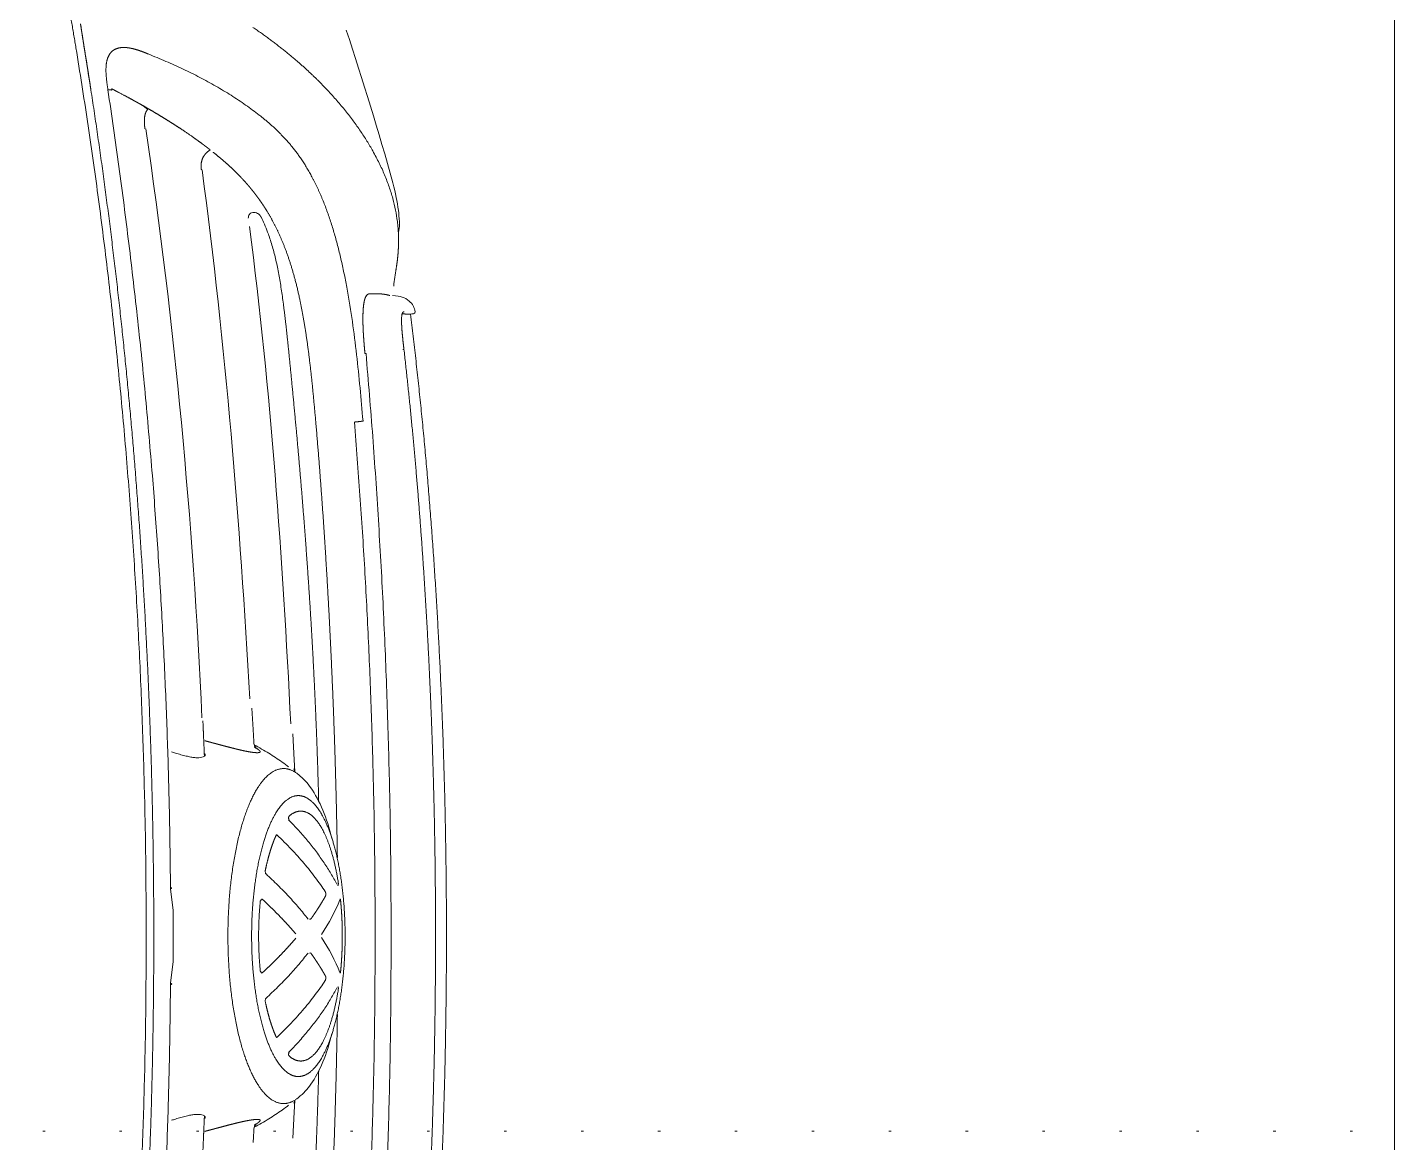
# Model space of a CAD drawing. Extents: x -2012 to 34975, y -1043 to 8321.
# Drawn here: x 31176.5 to 31233.8, y 1979 to 2025.8 of the extents above; entities that cross this region are included whole.
import ezdxf
from ezdxf.xclip import XClip

# ---------------------------------------------------------------- set-up
doc = ezdxf.new("R2010")
doc.units = 0
doc.header["$LTSCALE"] = 25
doc.header["$XCLIPFRAME"] = 0
doc.header["$PDMODE"] = 1
doc.linetypes.add('DOT2', pattern=[0.125, 0, -0.125])
doc.layers.get('0').update_dxf_attribs({"color": 9, "lineweight": 9})
for name, color, linetype, lineweight in [('04', 9, 'Continuous', 9), ('06D', 9, 'Continuous', 9), ('20', 9, 'DOT2', 9)]:
    doc.layers.add(name, color=color, linetype=linetype, lineweight=lineweight)

# ---------------------------------------------------------------- blocks, each defined once
blk = doc.blocks.new('p-araba-polo')
at = {"extrusion": (0, 0, -1)}
for p, q in [((0.02002, 0.30334), (0.02013, 0.30423)), ((0.01422, 0.26091), (0.01391, 0.26097)), ((0.01508, 0.26079), (0.01402, 0.26094)), ((0.01503, 0.26079), (0.01425, 0.2609)), ((0.01831, 0.26121), (0.0184, 0.2612)), ((0.08109, 0.08663), (0.08157, 0.09555)), ((0.06387, 0.07388), (0.06438, 0.08476)), ((0.0636, 0.06899), (0.06387, 0.07386)), ((0.06854, 0.07272), (0.06886, 0.07295)), ((0.1157, 0.01978), (0.11462, 0.01066))]:
    blk.add_line(p, q, dxfattribs=at)
for p, q in [((0.1157, -0.01977), (0.11462, -0.01066)), ((0.0636, -0.06898), (0.06387, -0.07386)), ((0.06387, -0.07388), (0.06438, -0.08475)), ((0.06854, -0.07272), (0.06886, -0.07295))]:
    blk.add_line(p, q)
at = {"flags": 128}
for points in [[(0.08077, 0.08163), (0.08096, 0.08412), (0.08109, 0.08662)], [(0.08077, -0.08162), (0.08096, -0.08412), (0.08109, -0.08662)]]:
    blk.add_lwpolyline(points, dxfattribs=at)
for points, degree in [([(0.15535, 0.37241), (0.15704, 0.38263), (0.15881, 0.39284), (0.16068, 0.40305), (0.1627, 0.41322), (0.16484, 0.42301)], 5), ([(0.02249, 0.31586), (0.02842, 0.33739), (0.03495, 0.35874), (0.04204, 0.37991)], 3), ([(0.08112, 0.38106), (0.0747, 0.37663), (0.0688, 0.37222), (0.06336, 0.36777), (0.0585, 0.36337), (0.05406, 0.35898)], 5), ([(0.15345, 0.38254), (0.1532, 0.3809), (0.15294, 0.37926), (0.15268, 0.37761), (0.15242, 0.37597), (0.15216, 0.37433), (0.1519, 0.37269), (0.15164, 0.37105)], 7), ([(0.12509, 0.36991), (0.12699, 0.37068), (0.12886, 0.37141), (0.13079, 0.37205), (0.13273, 0.37248), (0.13455, 0.37259)], 5), ([(0.12509, 0.36991), (0.12699, 0.37068), (0.12886, 0.37141), (0.13079, 0.37205), (0.13273, 0.37248), (0.13455, 0.37259)], 5), ([(0.13455, 0.37259), (0.13593, 0.37267), (0.1373, 0.3726), (0.13863, 0.37224), (0.13979, 0.37162), (0.14067, 0.37077), (0.14142, 0.36949)], 6), ([(0.13455, 0.37259), (0.1362, 0.37268), (0.13785, 0.37256), (0.13942, 0.37192), (0.14052, 0.37102), (0.14142, 0.36949)], 5), ([(0.14142, 0.36949), (0.14236, 0.36786), (0.14295, 0.36574), (0.14311, 0.36258), (0.1425, 0.35872), (0.14194, 0.35489)], 5), ([(0.15164, 0.37105), (0.15127, 0.36873), (0.15089, 0.36642), (0.15052, 0.3641), (0.15016, 0.36179), (0.14979, 0.35947), (0.14943, 0.35716), (0.14908, 0.35484)], 7), ([(0.14908, 0.35484), (0.14993, 0.36024), (0.15078, 0.36565), (0.15164, 0.37105)], 3), ([(0.12271, 0), (0.12272, 0.07123), (0.12528, 0.14246), (0.13042, 0.21356), (0.13824, 0.28443), (0.14908, 0.35484)], 5), ([(0.13716, 0.35363), (0.13426, 0.35211), (0.13245, 0.35111), (0.13109, 0.35037), (0.12966, 0.34957), (0.12827, 0.34879)], 5), ([(0.14038, 0.3553), (0.13997, 0.3551), (0.13957, 0.35489), (0.13917, 0.35468), (0.13877, 0.35447), (0.13836, 0.35426), (0.13796, 0.35405), (0.13756, 0.35384), (0.13716, 0.35363)], 8), ([(0.14194, 0.35489), (0.14125, 0.3549), (0.14057, 0.3549), (0.14019, 0.35486), (0.14018, 0.35479), (0.14048, 0.35469)], 5), ([(0.14048, 0.35469), (0.14018, 0.35479), (0.14019, 0.35486), (0.14057, 0.3549), (0.14125, 0.3549), (0.14194, 0.35489)], 5), ([(0.05219, 0.30944), (0.05555, 0.31751), (0.05934, 0.32455), (0.06353, 0.33051), (0.06814, 0.3356), (0.07316, 0.34011), (0.0785, 0.34426)], 6), ([(0.12827, 0.34879), (0.12613, 0.34758), (0.124, 0.34635), (0.12189, 0.34511), (0.1198, 0.34386), (0.11774, 0.34259), (0.1157, 0.34131), (0.11369, 0.34002), (0.1117, 0.33871)], 8), ([(0.12827, 0.34879), (0.1276, 0.34841), (0.12695, 0.34801), (0.12634, 0.34757), (0.12576, 0.34712), (0.12523, 0.34664)], 5), ([(0.1264, 0.3385), (0.12657, 0.33961), (0.12677, 0.34097), (0.12681, 0.3427), (0.12661, 0.3444), (0.12622, 0.34557), (0.12572, 0.3461), (0.12523, 0.34664)], 7), ([(0.1264, 0.33849), (0.12663, 0.34005), (0.12694, 0.34212), (0.12662, 0.34516), (0.12592, 0.34588), (0.12523, 0.34664)], 5), ([(0.1117, 0.33871), (0.10844, 0.33656), (0.10593, 0.3348), (0.10351, 0.33304), (0.10251, 0.3323), (0.1016, 0.33162)], 5), ([(0.1025, 0.09158), (0.10631, 0.1742), (0.11391, 0.25667), (0.12608, 0.33849)], 3), ([(0.09785, 0.32872), (0.09617, 0.32738), (0.09449, 0.326), (0.09283, 0.32458), (0.09118, 0.32311), (0.08957, 0.32159), (0.08798, 0.32001)], 6), ([(0.1016, 0.33162), (0.1011, 0.33124), (0.10061, 0.33087), (0.10009, 0.33047), (0.09957, 0.33007), (0.09905, 0.32966)], 5), ([(0.09905, 0.32966), (0.10052, 0.32869), (0.10212, 0.32774), (0.10319, 0.32465), (0.10299, 0.3231), (0.10275, 0.32128)], 5), ([(0.10275, 0.32128), (0.10299, 0.3231), (0.10319, 0.32465), (0.10212, 0.32774), (0.10052, 0.32869), (0.09905, 0.32966)], 5), ([(0.08248, 0.09953), (0.08654, 0.17365), (0.09271, 0.24768), (0.10242, 0.32128)], 3), ([(0.02013, 0.30425), (0.02063, 0.30803), (0.02126, 0.31132), (0.0225, 0.31587)], 3), ([(0.08798, 0.32001), (0.08689, 0.31892), (0.0858, 0.31779), (0.08473, 0.31664), (0.08368, 0.31545), (0.08264, 0.31421)], 5), ([(0.08003, 0.31096), (0.07916, 0.30981), (0.0783, 0.30864), (0.07746, 0.30744), (0.07664, 0.30621), (0.07584, 0.30495), (0.07506, 0.30366)], 6), ([(0.08264, 0.31421), (0.08211, 0.31358), (0.08159, 0.31295), (0.08106, 0.31229), (0.08055, 0.31164), (0.08003, 0.31096)], 5), ([(0.02017, 0.29502), (0.01987, 0.29615), (0.01958, 0.29729), (0.01968, 0.29839)], 3), ([(0.01968, 0.29844), (0.01977, 0.29994), (0.01982, 0.30154), (0.02003, 0.30335)], 3), ([(0.02048, 0.29888), (0.0205, 0.29903), (0.02051, 0.29919), (0.02053, 0.29934), (0.02055, 0.29949), (0.02057, 0.29965)], 5), ([(0.02057, 0.29965), (0.02054, 0.29939), (0.02051, 0.29914), (0.02048, 0.29888)], 3), ([(0.02059, 0.29958), (0.02059, 0.29958), (0.02059, 0.29958), (0.02059, 0.29958), (0.02059, 0.29958), (0.02059, 0.29958), (0.02059, 0.29958), (0.02059, 0.29958)], 7), ([(0.02061, 0.29948), (0.02061, 0.29948), (0.02061, 0.29948), (0.02061, 0.29948)], 3), ([(0.06152, 0.26706), (0.06286, 0.27335), (0.06438, 0.27928), (0.06609, 0.28483), (0.06802, 0.29006), (0.07015, 0.2949), (0.07251, 0.29945), (0.07506, 0.30366)], 7), ([(0.07917, 0.30303), (0.07867, 0.30274), (0.07824, 0.30237), (0.07792, 0.30191), (0.07766, 0.3014), (0.07741, 0.30088)], 5), ([(0.02127, 0.27882), (0.02085, 0.28113), (0.02051, 0.28344), (0.02026, 0.28575), (0.0201, 0.28807), (0.02003, 0.29039), (0.02005, 0.2927), (0.02017, 0.29502)], 7), ([(0.06529, 0.08893), (0.0687, 0.15862), (0.07363, 0.22829), (0.08254, 0.2975)], 3), ([(0.02211, 0.27255), (0.02183, 0.27507), (0.02149, 0.27746), (0.02109, 0.27983)], 3), ([(0.0257, 0.26906), (0.02524, 0.26899), (0.02481, 0.2689), (0.02441, 0.2688), (0.02404, 0.2687), (0.02371, 0.26858)], 5), ([(0.0257, 0.26906), (0.02667, 0.26922), (0.02778, 0.26932), (0.02902, 0.26938), (0.03041, 0.26936), (0.03194, 0.26932)], 5), ([(0.03376, 0.26826), (0.03342, 0.26886), (0.03305, 0.26918), (0.03268, 0.2693), (0.0323, 0.26931), (0.03194, 0.26932)], 5), ([(0.03497, 0.26164), (0.03489, 0.26351), (0.03473, 0.2652), (0.03447, 0.26662), (0.03413, 0.2676), (0.03376, 0.26826)], 5), ([(0.05472, 0.21463), (0.05545, 0.223), (0.05619, 0.23116), (0.057, 0.23901), (0.05791, 0.2466), (0.05894, 0.25376), (0.06014, 0.26062), (0.06152, 0.26706)], 7), ([(0.06311, 0.21382), (0.06401, 0.22347), (0.06489, 0.23274), (0.06574, 0.24156), (0.06657, 0.24988), (0.06741, 0.2577), (0.06837, 0.265)], 6), ([(0.01508, 0.26079), (0.0105, 0.2237), (0.00687, 0.18651), (0.00409, 0.14926), (0.00205, 0.11197), (0.00069, 0.07466), (0, 0.03733), (0, 0)], 7), ([(0.01353, 0.26112), (0.01334, 0.26118), (0.01317, 0.26128), (0.01309, 0.26179)], 3), ([(0.01382, 0.261), (0.01385, 0.26099), (0.01388, 0.26098), (0.01391, 0.26097), (0.01394, 0.26096), (0.01398, 0.26096)], 5), ([(0.01398, 0.26096), (0.01398, 0.26095), (0.01399, 0.26095), (0.01399, 0.26095), (0.014, 0.26095), (0.014, 0.26095), (0.01401, 0.26095), (0.01402, 0.26094)], 7), ([(0.01402, 0.26094), (0.01409, 0.26092), (0.01415, 0.2609), (0.01452, 0.26087)], 3), ([(0.01402, 0.26094), (0.01404, 0.26094), (0.01407, 0.26093), (0.01411, 0.26092), (0.01416, 0.26091), (0.01423, 0.2609), (0.01431, 0.26089), (0.01442, 0.26088)], 7), ([(0.01508, 0.26079), (0.01503, 0.26079), (0.01502, 0.26079), (0.01503, 0.26079), (0.01505, 0.26079), (0.01508, 0.26079)], 5), ([(0.01508, 0.26079), (0.01503, 0.26079), (0.01502, 0.26079), (0.01503, 0.26079), (0.01505, 0.26079), (0.01508, 0.26079)], 5), ([(0.01508, 0.26079), (0.01681, 0.26084), (0.01855, 0.26088)], 2), ([(0.01883, 0.25795), (0.01884, 0.2596), (0.01875, 0.26091), (0.01853, 0.2615), (0.01828, 0.26174), (0.01803, 0.26176), (0.01777, 0.26178)], 6), ([(0.01819, 0.26122), (0.01824, 0.26122), (0.0183, 0.26121), (0.01836, 0.2612), (0.01842, 0.26119)], 4), ([(0.01844, 0.26119), (0.0184, 0.2612), (0.01836, 0.26121), (0.01831, 0.26121), (0.01827, 0.26122), (0.01823, 0.26122), (0.01819, 0.26122)], 6), ([(0.03483, 0.25265), (0.03494, 0.25452), (0.03502, 0.25639), (0.03506, 0.25822), (0.03505, 0.26), (0.03497, 0.26164)], 5), ([(0.01783, 0.24604), (0.01805, 0.24795), (0.01827, 0.24986), (0.01847, 0.25175), (0.01864, 0.25356), (0.01876, 0.25522), (0.01882, 0.2567), (0.01883, 0.25795)], 7), ([(0.03417, 0.24422), (0.03432, 0.24589), (0.03447, 0.24758), (0.03461, 0.24927), (0.03473, 0.25096), (0.03483, 0.25265)], 5), ([(0.00457, 0), (0.00457, 0.04924), (0.00586, 0.09856), (0.00836, 0.14784), (0.01224, 0.19704), (0.01783, 0.24604)], 5), ([(0.01783, 0.24604), (0.01779, 0.24605), (0.01798, 0.24602), (0.01826, 0.24599)], 3), ([(0.03372, 0.24425), (0.03385, 0.24424), (0.03396, 0.24423), (0.03408, 0.24422), (0.03414, 0.24422), (0.03417, 0.24422)], 5), ([(0.03417, 0.24422), (0.03414, 0.24422), (0.03408, 0.24422), (0.03396, 0.24423), (0.03385, 0.24424), (0.03372, 0.24425)], 5), ([(0.03859, 0.21554), (0.03749, 0.21565), (0.03639, 0.21576), (0.03565, 0.21585), (0.03532, 0.2159), (0.03499, 0.21596)], 5), ([(0.03859, 0.21554), (0.03749, 0.21565), (0.03639, 0.21576), (0.03565, 0.21585), (0.03532, 0.2159), (0.03499, 0.21596)], 5), ([(0.05472, 0.21463), (0.05276, 0.19201), (0.05109, 0.16934), (0.04966, 0.14664), (0.04846, 0.12392), (0.04745, 0.10118), (0.04665, 0.07843), (0.04607, 0.05568), (0.04574, 0.03293)], 8), ([(0.04574, 0.03293), (0.04607, 0.05568), (0.04665, 0.07843), (0.04745, 0.10118), (0.04846, 0.12392), (0.04966, 0.14664), (0.05109, 0.16934), (0.05276, 0.19201), (0.05472, 0.21463)], 8), ([(0.06311, 0.21382), (0.0613, 0.19427), (0.05965, 0.17468), (0.05811, 0.15505), (0.05683, 0.13538), (0.0557, 0.11569), (0.05477, 0.09598), (0.05407, 0.07626), (0.05357, 0.05655)], 8), ([(0.05357, 0.05655), (0.05407, 0.07626), (0.05477, 0.09598), (0.0557, 0.11569), (0.05683, 0.13538), (0.05811, 0.15505), (0.05965, 0.17468), (0.0613, 0.19427), (0.06311, 0.21382)], 8), ([(0.10149, 0.07539), (0.10164, 0.07912), (0.1018, 0.08285), (0.10196, 0.08657), (0.10213, 0.0903)], 4), ([(0.10138, 0.08192), (0.1004, 0.08166), (0.09943, 0.0814), (0.09846, 0.08114), (0.0975, 0.08088), (0.09655, 0.08063), (0.09559, 0.08037), (0.09465, 0.08012)], 7), ([(0.07865, 0.07694), (0.07826, 0.07699), (0.07796, 0.07707), (0.07788, 0.07726), (0.07808, 0.07756), (0.07853, 0.07796), (0.07918, 0.07844), (0.07998, 0.07897)], 7), ([(0.07865, 0.07694), (0.07826, 0.07699), (0.07796, 0.07707), (0.07788, 0.07726), (0.07808, 0.07756), (0.07853, 0.07796), (0.07918, 0.07844), (0.07998, 0.07897)], 7), ([(0.08519, 0.07775), (0.08397, 0.07749), (0.08282, 0.07726), (0.08176, 0.07708), (0.08079, 0.07694), (0.07993, 0.07687), (0.07921, 0.07686), (0.07865, 0.07694)], 7), ([(0.08519, 0.07775), (0.0864, 0.07802), (0.08768, 0.07832), (0.089, 0.07864), (0.09037, 0.07899), (0.09178, 0.07936), (0.0932, 0.07973), (0.09465, 0.08012)], 7), ([(0.10149, 0.07539), (0.10134, 0.07549), (0.10119, 0.07559), (0.10109, 0.07573), (0.10106, 0.0759), (0.1011, 0.0761), (0.10121, 0.07633), (0.10138, 0.07656)], 7), ([(0.06162, 0.06735), (0.06757, 0.07265), (0.07406, 0.07241), (0.08041, 0.06604), (0.08585, 0.05387), (0.08973, 0.03731), (0.09163, 0.01856), (0.09163, 0)], 7), ([(0.0636, 0.06896), (0.06362, 0.0691), (0.06365, 0.06925), (0.0637, 0.06941), (0.06376, 0.06958), (0.06384, 0.06976), (0.06393, 0.06994), (0.06402, 0.07013)], 7), ([(0.06887, 0.07296), (0.06796, 0.07229), (0.06705, 0.07162), (0.06618, 0.07095)], 3), ([(0.06885, 0.07294), (0.06885, 0.07295), (0.06886, 0.07295), (0.06887, 0.07296)], 3), ([(0.06885, 0.07294), (0.06885, 0.07295), (0.06886, 0.07295), (0.06887, 0.07296)], 3), ([(0.04249, 0), (0.04249, 0.01509), (0.04403, 0.03018), (0.04712, 0.04349), (0.05145, 0.05322), (0.05641, 0.05836), (0.06143, 0.05887)], 6), ([(0.06143, 0.05887), (0.06667, 0.05941), (0.07196, 0.05488), (0.07664, 0.04523), (0.08001, 0.03151), (0.08169, 0.01575), (0.08169, 0)], 6), ([(0.06601, 0.05027), (0.06264, 0.05324), (0.05904, 0.05386), (0.05544, 0.05185), (0.05206, 0.04739), (0.04917, 0.04061), (0.0469, 0.03219), (0.04539, 0.02268)], 7), ([(0.06616, 0.04935), (0.06618, 0.04954), (0.06619, 0.04972), (0.06618, 0.04989), (0.06615, 0.05002), (0.06611, 0.05013), (0.06607, 0.05022), (0.06601, 0.05027)], 7), ([(0.07141, 0.04227), (0.07137, 0.04236), (0.07133, 0.04243), (0.07127, 0.04248), (0.0712, 0.0425), (0.07113, 0.04248), (0.07107, 0.04244), (0.07101, 0.04238)], 7), ([(0.07595, 0.02748), (0.07545, 0.02995), (0.07489, 0.03231), (0.07428, 0.03457), (0.07363, 0.0367), (0.07293, 0.0387), (0.07219, 0.04056), (0.07141, 0.04227)], 7), ([(0.04539, 0.02268), (0.04536, 0.02251), (0.04534, 0.02233), (0.04533, 0.02214), (0.04532, 0.02196), (0.04533, 0.02178), (0.04534, 0.02162), (0.04536, 0.0215)], 7), ([(0.04536, 0.0215), (0.04537, 0.02138), (0.0454, 0.02129), (0.04543, 0.02123), (0.04546, 0.0212), (0.0455, 0.0212), (0.04553, 0.02124), (0.04557, 0.02131)], 7), ([(0.0506, 0.01776), (0.05059, 0.01758), (0.05059, 0.0174), (0.0506, 0.01723), (0.05061, 0.01709), (0.05064, 0.01697), (0.05067, 0.01686), (0.05071, 0.01679)], 7), ([(0.0508, 0.01862), (0.05076, 0.01855), (0.05072, 0.01846), (0.05069, 0.01835), (0.05065, 0.01822), (0.05063, 0.01808), (0.05061, 0.01792), (0.0506, 0.01776)], 7), ([(0.11564, 0.01993), (0.11533, 0.01994), (0.11515, 0.01999), (0.11511, 0.02009), (0.11525, 0.02021), (0.11559, 0.02035)], 5), ([(0.11564, 0.01993), (0.11533, 0.01994), (0.11515, 0.01999), (0.11511, 0.02009), (0.11525, 0.02021), (0.11559, 0.02035)], 5), ([(0.11559, 0.02035), (0.11562, 0.02023), (0.11564, 0.02011), (0.11566, 0.01999), (0.11568, 0.01987), (0.1157, 0.01978)], 5), ([(0.04437, 0.01477), (0.04417, 0.01272), (0.044, 0.01064), (0.04387, 0.00853), (0.04377, 0.00641), (0.0437, 0.00428), (0.04367, 0.00214), (0.04367, 0)], 7), ([(0.04467, 0.01541), (0.04463, 0.01551), (0.04458, 0.01554), (0.04453, 0.01552), (0.04448, 0.01539), (0.04443, 0.01522), (0.0444, 0.01501), (0.04437, 0.01477)], 7), ([(0.05237, 0.00064), (0.04922, 0.00551), (0.04666, 0.01037), (0.04469, 0.01521)], 3), ([(0.05071, 0.01679), (0.05148, 0.01541), (0.05229, 0.01404), (0.05314, 0.01266), (0.05402, 0.01128), (0.05494, 0.0099), (0.05589, 0.00852), (0.05688, 0.00713)], 7), ([(0.07722, 0.01541), (0.07498, 0.01335), (0.07282, 0.01129), (0.07073, 0.00922), (0.06872, 0.00715), (0.06679, 0.00507), (0.06495, 0.00299), (0.06318, 0.00091)], 7), ([(0.07783, 0.01477), (0.07781, 0.01501), (0.07775, 0.01522), (0.07768, 0.01539), (0.07756, 0.01552), (0.07745, 0.01554), (0.07733, 0.01551), (0.07722, 0.01541)], 7), ([(0.07768, 0.01494), (0.07773, 0.01499), (0.0778, 0.01501), (0.07786, 0.01499), (0.07793, 0.01493), (0.07799, 0.01484), (0.07803, 0.01473), (0.07806, 0.01461)], 7), ([(0.05749, 0.00712), (0.05724, 0.00709), (0.05697, 0.00701), (0.05688, 0.00713)], 3), ([(0.05688, 0.00713), (0.05697, 0.00701), (0.05724, 0.00709), (0.05749, 0.00712)], 3), ([(0, 0), (-0.00005, 0), (-0.00006, 0), (-0.00005, 0), (-0.00003, 0), (0, 0)], 5), ([(0, 0), (-0.00005, 0), (-0.00006, 0), (-0.00005, 0), (-0.00003, 0), (0, 0)], 5), ([(0.01508, -0.26079), (0.0105, -0.2237), (0.00687, -0.18651), (0.00409, -0.14926), (0.00205, -0.11197), (0.00069, -0.07466), (0, -0.03733), (0, 0)], 7), ([(0.00457, 0), (0.00457, -0.04924), (0.00586, -0.09856), (0.00836, -0.14784), (0.01224, -0.19704), (0.01783, -0.24604)], 5), ([(0.04249, 0), (0.04249, -0.01509), (0.04403, -0.03018), (0.04712, -0.04349), (0.05145, -0.05321), (0.05641, -0.05836), (0.06143, -0.05887)], 6), ([(0.04437, -0.01477), (0.04417, -0.01272), (0.044, -0.01064), (0.04387, -0.00853), (0.04377, -0.00641), (0.0437, -0.00428), (0.04367, -0.00214), (0.04367, 0)], 7), ([(0.06143, -0.05887), (0.06667, -0.0594), (0.07196, -0.05488), (0.07664, -0.04523), (0.08001, -0.03151), (0.08169, -0.01575), (0.08169, 0)], 6), ([(0.06162, -0.06735), (0.06757, -0.07265), (0.07406, -0.07241), (0.08041, -0.06604), (0.08585, -0.05387), (0.08973, -0.03731), (0.09163, -0.01855), (0.09163, 0)], 7), ([(0.12271, 0), (0.12272, -0.07123), (0.12528, -0.14246), (0.13042, -0.21356), (0.13824, -0.28443), (0.14908, -0.35484)], 5), ([(0.05237, -0.00064), (0.04922, -0.0055), (0.04666, -0.01037), (0.04469, -0.01521)], 3), ([(0.07722, -0.01541), (0.07498, -0.01335), (0.07282, -0.01129), (0.07073, -0.00922), (0.06872, -0.00714), (0.06679, -0.00507), (0.06495, -0.00299), (0.06318, -0.00091)], 7), ([(0.05071, -0.01679), (0.05148, -0.01541), (0.05229, -0.01403), (0.05314, -0.01266), (0.05402, -0.01128), (0.05494, -0.00989), (0.05589, -0.00851), (0.05688, -0.00713)], 7), ([(0.05749, -0.00712), (0.05724, -0.00709), (0.05697, -0.00701), (0.05688, -0.00713)], 3), ([(0.05688, -0.00713), (0.05697, -0.00701), (0.05724, -0.00709), (0.05749, -0.00712)], 3), ([(0.04467, -0.01541), (0.04463, -0.01551), (0.04458, -0.01554), (0.04453, -0.01551), (0.04448, -0.01539), (0.04443, -0.01522), (0.0444, -0.01501), (0.04437, -0.01477)], 7), ([(0.0506, -0.01775), (0.05059, -0.01758), (0.05059, -0.0174), (0.0506, -0.01723), (0.05061, -0.01708), (0.05064, -0.01696), (0.05067, -0.01686), (0.05071, -0.01679)], 7), ([(0.07783, -0.01477), (0.07781, -0.01501), (0.07775, -0.01522), (0.07768, -0.01539), (0.07756, -0.01551), (0.07745, -0.01554), (0.07733, -0.01551), (0.07722, -0.01541)], 7), ([(0.07768, -0.01494), (0.07773, -0.01499), (0.0778, -0.01501), (0.07786, -0.01499), (0.07793, -0.01493), (0.07799, -0.01484), (0.07803, -0.01473), (0.07806, -0.01461)], 7), ([(0.04539, -0.02268), (0.04536, -0.02251), (0.04534, -0.02233), (0.04533, -0.02214), (0.04532, -0.02195), (0.04533, -0.02178), (0.04534, -0.02162), (0.04536, -0.02149)], 7), ([(0.04536, -0.02149), (0.04537, -0.02138), (0.0454, -0.02129), (0.04543, -0.02122), (0.04546, -0.0212), (0.0455, -0.0212), (0.04553, -0.02124), (0.04557, -0.02131)], 7), ([(0.06601, -0.05027), (0.06264, -0.05324), (0.05904, -0.05386), (0.05544, -0.05185), (0.05206, -0.04739), (0.04917, -0.04061), (0.0469, -0.03219), (0.04539, -0.02268)], 7), ([(0.0508, -0.01862), (0.05076, -0.01855), (0.05072, -0.01846), (0.05069, -0.01835), (0.05065, -0.01822), (0.05063, -0.01807), (0.05061, -0.01792), (0.0506, -0.01775)], 7), ([(0.11564, -0.01992), (0.11533, -0.01994), (0.11515, -0.01999), (0.11511, -0.02009), (0.11525, -0.02021), (0.11559, -0.02035)], 5), ([(0.11564, -0.01992), (0.11533, -0.01994), (0.11515, -0.01999), (0.11511, -0.02009), (0.11525, -0.02021), (0.11559, -0.02035)], 5), ([(0.11559, -0.02035), (0.11562, -0.02023), (0.11564, -0.02011), (0.11566, -0.01999), (0.11568, -0.01987), (0.1157, -0.01977)], 5), ([(0.07595, -0.02748), (0.07545, -0.02994), (0.07489, -0.03231), (0.07428, -0.03457), (0.07363, -0.0367), (0.07293, -0.0387), (0.07219, -0.04056), (0.07141, -0.04227)], 7), ([(0.05472, -0.21463), (0.05276, -0.19201), (0.05109, -0.16934), (0.04966, -0.14664), (0.04846, -0.12392), (0.04745, -0.10118), (0.04665, -0.07843), (0.04607, -0.05568), (0.04574, -0.03292)], 8), ([(0.04574, -0.03292), (0.04607, -0.05568), (0.04665, -0.07843), (0.04745, -0.10118), (0.04846, -0.12392), (0.04966, -0.14664), (0.05109, -0.16934), (0.05276, -0.19201), (0.05472, -0.21463)], 8), ([(0.07141, -0.04227), (0.07137, -0.04236), (0.07133, -0.04243), (0.07127, -0.04248), (0.0712, -0.0425), (0.07113, -0.04248), (0.07107, -0.04244), (0.07101, -0.04238)], 7), ([(0.06616, -0.04935), (0.06618, -0.04954), (0.06619, -0.04972), (0.06618, -0.04989), (0.06615, -0.05002), (0.06611, -0.05013), (0.06607, -0.05022), (0.06601, -0.05027)], 7), ([(0.06311, -0.21382), (0.0613, -0.19427), (0.05965, -0.17468), (0.05811, -0.15505), (0.05683, -0.13538), (0.0557, -0.11569), (0.05477, -0.09598), (0.05407, -0.07626), (0.05357, -0.05655)], 8), ([(0.05357, -0.05655), (0.05407, -0.07626), (0.05477, -0.09598), (0.0557, -0.11569), (0.05683, -0.13538), (0.05811, -0.15505), (0.05965, -0.17468), (0.0613, -0.19427), (0.06311, -0.21382)], 8), ([(0.0636, -0.06896), (0.06362, -0.06909), (0.06365, -0.06925), (0.0637, -0.06941), (0.06376, -0.06958), (0.06384, -0.06976), (0.06393, -0.06994), (0.06402, -0.07013)], 7), ([(0.06887, -0.07296), (0.06796, -0.07229), (0.06705, -0.07162), (0.06618, -0.07095)], 3), ([(0.06885, -0.07294), (0.06885, -0.07295), (0.06886, -0.07295), (0.06887, -0.07296)], 3), ([(0.06885, -0.07294), (0.06885, -0.07295), (0.06886, -0.07295), (0.06887, -0.07296)], 3), ([(0.07865, -0.07693), (0.07826, -0.07699), (0.07796, -0.07707), (0.07788, -0.07726), (0.07808, -0.07756), (0.07853, -0.07796), (0.07918, -0.07844), (0.07998, -0.07896)], 7), ([(0.07865, -0.07693), (0.07826, -0.07699), (0.07796, -0.07707), (0.07788, -0.07726), (0.07808, -0.07756), (0.07853, -0.07796), (0.07918, -0.07844), (0.07998, -0.07896)], 7), ([(0.08519, -0.07775), (0.08397, -0.07749), (0.08282, -0.07726), (0.08176, -0.07708), (0.08079, -0.07694), (0.07993, -0.07687), (0.07921, -0.07686), (0.07865, -0.07693)], 7), ([(0.08519, -0.07775), (0.0864, -0.07802), (0.08768, -0.07831), (0.089, -0.07864), (0.09037, -0.07899), (0.09178, -0.07935), (0.0932, -0.07973), (0.09465, -0.08012)], 7), ([(0.10138, -0.08192), (0.1004, -0.08166), (0.09943, -0.0814), (0.09846, -0.08114), (0.0975, -0.08088), (0.09655, -0.08062), (0.09559, -0.08037), (0.09465, -0.08012)], 7), ([(0.10149, -0.07539), (0.10134, -0.07549), (0.10119, -0.07559), (0.10109, -0.07573), (0.10106, -0.0759), (0.1011, -0.0761), (0.10121, -0.07632), (0.10138, -0.07656)], 7), ([(0.10149, -0.07539), (0.10164, -0.07912), (0.1018, -0.08284), (0.10196, -0.08657), (0.10213, -0.0903)], 4)]:
    blk.add_open_spline(points, degree=degree)
for points, degree, knots in [([(0.15164, 0.37105), (0.15194, 0.37296), (0.15256, 0.37679), (0.15315, 0.38062), (0.15345, 0.38254)], 3, [0, 0, 0, 0, 0.500002, 1, 1, 1, 1]), ([(0.0785, 0.34426), (0.08038, 0.34568), (0.08415, 0.34852), (0.09024, 0.35258), (0.09664, 0.35644), (0.10334, 0.3601), (0.11033, 0.36355), (0.11757, 0.36683), (0.12258, 0.36889), (0.12509, 0.36991)], 3, [0, 0, 0, 0, 0.142744, 0.285902, 0.429075, 0.572117, 0.714996, 0.857678, 1, 1, 1, 1]), ([(0.15535, 0.37241), (0.15371, 0.36215), (0.15042, 0.34164), (0.14607, 0.31078), (0.14215, 0.27986), (0.13867, 0.24889), (0.13562, 0.21788), (0.133, 0.18682), (0.13079, 0.15573), (0.12899, 0.12462), (0.1276, 0.09348), (0.12662, 0.06233), (0.126, 0.03117), (0.12593, 0.01039), (0.12589, 0)], 3, [0, 0, 0, 0, 0.083333, 0.166666, 0.25, 0.333333, 0.416666, 0.5, 0.583333, 0.666666, 0.75, 0.833333, 0.916667, 1, 1, 1, 1]), ([(0.05406, 0.35898), (0.05263, 0.35754), (0.04977, 0.35465), (0.04589, 0.35034), (0.0423, 0.34605), (0.03901, 0.3418), (0.03602, 0.33757), (0.03327, 0.33337), (0.03167, 0.3306), (0.03087, 0.32921)], 3, [0, 0, 0, 0, 0.142856, 0.285712, 0.428569, 0.571427, 0.714284, 0.857142, 1, 1, 1, 1]), ([(0.14194, 0.35489), (0.14038, 0.34415), (0.13726, 0.32267), (0.1331, 0.29037), (0.12936, 0.25802), (0.12604, 0.22562), (0.12422, 0.20399), (0.12331, 0.19317)], 3, [0, 0, 0, 0, 0.2, 0.4, 0.6, 0.8, 1, 1, 1, 1]), ([(0.14187, 0.35443), (0.14187, 0.35443), (0.14187, 0.35443), (0.14187, 0.35443), (0.14187, 0.35443), (0.14187, 0.35443), (0.14187, 0.35443), (0.14187, 0.35443), (0.14187, 0.35443), (0.14187, 0.35443), (0.14187, 0.35443)], 5, [0, 0, 0, 0, 0, 0, 1, 1, 1, 1, 1, 1.000001, 1.000001, 1.000001, 1.000001, 1.000001, 1.000001]), ([(0.14187, 0.35443), (0.14187, 0.35443), (0.14187, 0.35443), (0.14187, 0.35443), (0.14187, 0.35443), (0.14187, 0.35443), (0.14187, 0.35443), (0.14187, 0.35443), (0.14187, 0.35443), (0.14187, 0.35443), (0.14187, 0.35443)], 5, [0, 0, 0, 0, 0, 0, 1, 1, 1, 1, 1, 1.000001, 1.000001, 1.000001, 1.000001, 1.000001, 1.000001]), ([(0.12523, 0.34664), (0.1257, 0.34703), (0.12663, 0.34782), (0.12772, 0.34846), (0.12827, 0.34879)], 3, [0, 0, 0, 0, 0.497077, 1, 1, 1, 1]), ([(0.03087, 0.32921), (0.02996, 0.32752), (0.02813, 0.32416), (0.02588, 0.31916), (0.02397, 0.3142), (0.02245, 0.3093), (0.02127, 0.30444), (0.0208, 0.30124), (0.02057, 0.29965)], 3, [0, 0, 0, 0, 0.166666, 0.333333, 0.5, 0.666667, 0.833333, 1, 1, 1, 1]), ([(0.04165, 0.27132), (0.04203, 0.27334), (0.04278, 0.27737), (0.04406, 0.28325), (0.04544, 0.28896), (0.04694, 0.29446), (0.04857, 0.29972), (0.0503, 0.30474), (0.05156, 0.30787), (0.05219, 0.30944)], 3, [0, 0, 0, 0, 0.14299, 0.285846, 0.42866, 0.571442, 0.714235, 0.857051, 1, 1, 1, 1]), ([(0.02048, 0.29888), (0.02041, 0.29825), (0.02028, 0.29696), (0.02021, 0.29567), (0.02017, 0.29502)], 3, [0, 0, 0, 0, 0.490502, 1, 1, 1, 1]), ([(0.06837, 0.265), (0.06866, 0.26712), (0.06923, 0.27135), (0.07026, 0.27751), (0.07147, 0.28345), (0.07291, 0.28912), (0.07443, 0.29383), (0.07594, 0.29774), (0.07691, 0.29983), (0.07741, 0.30088)], 3, [0, 0, 0, 0, 0.158147, 0.316114, 0.473938, 0.631662, 0.789307, 0.893445, 1, 1, 1, 1]), ([(0.07829, 0.30231), (0.07842, 0.30245), (0.07868, 0.30272), (0.07901, 0.30293), (0.07917, 0.30303)], 3, [0, 0, 0, 0, 0.498736, 1, 1, 1, 1]), ([(0.07917, 0.30303), (0.0795, 0.30317), (0.08014, 0.30346), (0.08126, 0.30351), (0.08184, 0.30323), (0.08213, 0.30309)], 3, [0, 0, 0, 0, 0.334219, 0.667128, 1, 1, 1, 1]), ([(0.08213, 0.30309), (0.08231, 0.30294), (0.08266, 0.30264), (0.08298, 0.30186), (0.08305, 0.30126), (0.08309, 0.30097)], 3, [0, 0, 0, 0, 0.331791, 0.664325, 1, 1, 1, 1]), ([(0.03499, 0.21596), (0.03539, 0.22059), (0.03619, 0.22988), (0.03764, 0.24381), (0.03936, 0.25775), (0.04088, 0.26679), (0.04165, 0.27132)], 3, [0, 0, 0, 0, 0.247766, 0.497058, 0.747807, 1, 1, 1, 1]), ([(0.01309, 0.2618), (0.0133, 0.26283), (0.01419, 0.26501), (0.01736, 0.26792), (0.01902, 0.26832), (0.02261, 0.26858)], 3, [0, 0, 0, 0, 0.07302, 0.262364, 1, 1, 1, 1]), ([(0.01999, 0.26657), (0.01999, 0.26657), (0.01999, 0.26657), (0.01999, 0.26657), (0.01999, 0.26657), (0.01999, 0.26657), (0.01999, 0.26657), (0.01999, 0.26657), (0.01999, 0.26657), (0.01999, 0.26657), (0.01999, 0.26657)], 5, [0, 0, 0, 0, 0, 0, 1, 1, 1, 1, 1, 1, 1, 1, 1, 1, 1]), ([(0.01999, 0.26657), (0.01999, 0.26657), (0.01999, 0.26657), (0.01999, 0.26657), (0.01999, 0.26657), (0.01999, 0.26657), (0.01999, 0.26657), (0.01999, 0.26657), (0.01999, 0.26657), (0.01999, 0.26657), (0.01999, 0.26657)], 5, [0, 0, 0, 0, 0, 0, 1, 1, 1, 1, 1, 1, 1, 1, 1, 1, 1]), ([(0.0239, 0.26865), (0.02396, 0.26867), (0.02449, 0.26882), (0.02513, 0.26895), (0.0257, 0.26906)], 3, [0, 0, 0, 0, 0.111026, 1, 1, 1, 1]), ([(0.02465, 0.26849), (0.02465, 0.26849), (0.02465, 0.26849), (0.02465, 0.26849), (0.02465, 0.26849), (0.02465, 0.26849), (0.02465, 0.26849)], 3, [0, 0, 0, 0, 1, 1, 1, 1, 1, 1, 1]), ([(0.03194, 0.26932), (0.03225, 0.26933), (0.03288, 0.26935), (0.03347, 0.26862), (0.03376, 0.26826)], 3, [0, 0, 0, 0, 0.496902, 1, 1, 1, 1]), ([(0.03376, 0.26826), (0.03391, 0.26794), (0.03421, 0.26731), (0.03457, 0.2658), (0.03484, 0.26392), (0.03493, 0.2624), (0.03497, 0.26164)], 3, [0, 0, 0, 0, 0.249651, 0.50002, 0.750356, 1, 1, 1, 1]), ([(0.01398, 0.26096), (0.01399, 0.26095), (0.014, 0.26095), (0.01401, 0.26095), (0.01402, 0.26094)], 2, [0, 0, 0, 0.5, 0.5, 1, 1, 1]), ([(0.03497, 0.26164), (0.03499, 0.26094), (0.03504, 0.25955), (0.03502, 0.25729), (0.03495, 0.25499), (0.03487, 0.25343), (0.03483, 0.25265)], 3, [0, 0, 0, 0, 0.251327, 0.501735, 0.751271, 1, 1, 1, 1]), ([(0.02319, 0), (0.02323, 0.01165), (0.02332, 0.03494), (0.02397, 0.06987), (0.02503, 0.10479), (0.02653, 0.1397), (0.02847, 0.17458), (0.03081, 0.20944), (0.03275, 0.23265), (0.03372, 0.24425)], 3, [0, 0, 0, 0, 0.142868, 0.285725, 0.428582, 0.571438, 0.714291, 0.857142, 1, 1, 1, 1]), ([(0.03859, 0.21554), (0.03779, 0.20529), (0.03618, 0.1848), (0.03423, 0.15403), (0.03262, 0.12325), (0.03139, 0.09244), (0.03052, 0.06163), (0.02999, 0.03082), (0.02993, 0.01027), (0.0299, 0)], 3, [0, 0, 0, 0, 0.14291, 0.285803, 0.428665, 0.571538, 0.714372, 0.857182, 1, 1, 1, 1]), ([(0.12331, 0.19317), (0.12257, 0.18356), (0.1211, 0.16432), (0.11934, 0.13544), (0.11789, 0.10655), (0.11681, 0.07763), (0.11603, 0.04871), (0.11581, 0.02942), (0.1157, 0.01978)], 3, [0, 0, 0, 0, 0.166667, 0.333329, 0.499994, 0.666662, 0.833329, 1, 1, 1, 1]), ([(0.08063, 0.07935), (0.08057, 0.07931), (0.08015, 0.07902), (0.07942, 0.07822), (0.08107, 0.08062), (0.08077, 0.08163)], 3, [0, 0, 0, 0, 0.049965, 0.344308, 1, 1, 1, 1]), ([(0.08058, 0.08018), (0.07851, 0.07902), (0.07436, 0.07671), (0.0707, 0.07421), (0.06887, 0.07296)], 3, [0, 0, 0, 0, 0.497743, 1, 1, 1, 1]), ([(0.10149, 0.07539), (0.10181, 0.07523), (0.10246, 0.07491), (0.10383, 0.07473), (0.10544, 0.07479), (0.10723, 0.07505), (0.10848, 0.07533), (0.10911, 0.07548)], 3, [0, 0, 0, 0, 0.19954, 0.398751, 0.598409, 0.798825, 1, 1, 1, 1]), ([(0.10911, 0.07548), (0.10986, 0.07566), (0.11136, 0.07604), (0.11341, 0.07666), (0.11472, 0.07708), (0.11525, 0.07726)], 3, [0, 0, 0, 0, 0.371057, 0.742346, 1, 1, 1, 1]), ([(0.048, 0.04095), (0.05018, 0.04959), (0.05426, 0.05961), (0.05988, 0.06592), (0.06207, 0.06774)], 3, [0, 0, 0, 0, 0.724927, 1, 1, 1, 1]), ([(0.04593, 0.02173), (0.04675, 0.02323), (0.04839, 0.02623), (0.05128, 0.03074), (0.05448, 0.03526), (0.05803, 0.03978), (0.06189, 0.04429), (0.06473, 0.04729), (0.06616, 0.04879)], 3, [0, 0, 0, 0, 0.16668, 0.33334, 0.5, 0.66666, 0.83332, 1, 1, 1, 1]), ([(0.06616, 0.04935), (0.06615, 0.04925), (0.06612, 0.04905), (0.06604, 0.04878), (0.06594, 0.04855), (0.06586, 0.04845), (0.06582, 0.04841)], 3, [0, 0, 0, 0, 0.249941, 0.499809, 0.750049, 1, 1, 1, 1]), ([(0.0508, 0.01862), (0.05147, 0.01961), (0.0528, 0.02159), (0.0557, 0.02556), (0.05967, 0.03052), (0.06413, 0.03548), (0.06796, 0.03943), (0.06999, 0.0414), (0.07101, 0.04238)], 3, [0, 0, 0, 0, 0.125004, 0.250006, 0.499999, 0.749992, 0.874995, 1, 1, 1, 1]), ([(0.07101, 0.04238), (0.07105, 0.04241), (0.07112, 0.04247), (0.07123, 0.04248), (0.07133, 0.04241), (0.07139, 0.04232), (0.07141, 0.04227)], 3, [0, 0, 0, 0, 0.250044, 0.499974, 0.749882, 1, 1, 1, 1]), ([(0.07565, 0.02604), (0.07398, 0.02447), (0.07064, 0.02134), (0.06608, 0.01661), (0.06182, 0.01188), (0.05929, 0.00872), (0.05803, 0.00713)], 3, [0, 0, 0, 0, 0.25, 0.5, 0.750001, 1, 1, 1, 1]), ([(0.07595, 0.02748), (0.07597, 0.02735), (0.076, 0.02709), (0.07595, 0.02665), (0.07583, 0.02626), (0.07571, 0.02611), (0.07565, 0.02604)], 3, [0, 0, 0, 0, 0.250006, 0.500022, 0.750005, 1, 1, 1, 1]), ([(0.08008, 0.02338), (0.08008, 0.02338), (0.08008, 0.02338), (0.08008, 0.02338), (0.08008, 0.02338), (0.08008, 0.02338), (0.08008, 0.02338)], 3, [0, 0, 0, 0, 1, 1, 1, 1, 1, 1, 1]), ([(0.08008, 0.02338), (0.08008, 0.02338), (0.08008, 0.02338), (0.08008, 0.02338), (0.08008, 0.02338), (0.08008, 0.02338), (0.08008, 0.02338)], 3, [0, 0, 0, 0, 1, 1, 1, 1, 1, 1, 1]), ([(0.04536, 0.02149), (0.04535, 0.02157), (0.04533, 0.02174), (0.04533, 0.02205), (0.04535, 0.02238), (0.04537, 0.02258), (0.04539, 0.02268)], 3, [0, 0, 0, 0, 0.252843, 0.501765, 0.750957, 1, 1, 1, 1]), ([(0.04557, 0.02131), (0.04555, 0.02128), (0.0455, 0.02121), (0.04544, 0.02122), (0.04539, 0.02131), (0.04537, 0.02143), (0.04536, 0.02149)], 3, [0, 0, 0, 0, 0.250438, 0.501916, 0.753209, 1, 1, 1, 1]), ([(0.08022, 0.02243), (0.08022, 0.02243), (0.08022, 0.02243), (0.08022, 0.02243), (0.08022, 0.02243), (0.08022, 0.02243), (0.08022, 0.02243)], 3, [0, 0, 0, 0, 1, 1, 1, 1, 1, 1, 1]), ([(0.08034, 0.02153), (0.08034, 0.02153), (0.08034, 0.02153), (0.08034, 0.02153), (0.08034, 0.02153), (0.08034, 0.02153), (0.08034, 0.02153)], 3, [0, 0, 0, 0, 1, 1, 1, 1, 1, 1, 1]), ([(0.08034, 0.02153), (0.08034, 0.02153), (0.08034, 0.02153), (0.08034, 0.02153), (0.08034, 0.02153), (0.08034, 0.02153), (0.08034, 0.02153)], 3, [0, 0, 0, 0, 1, 1, 1, 1, 1, 1, 1]), ([(0.04437, 0.01477), (0.04439, 0.0149), (0.04442, 0.01517), (0.0445, 0.01543), (0.04459, 0.01554), (0.04464, 0.01545), (0.04467, 0.01541)], 3, [0, 0, 0, 0, 0.250017, 0.50001, 0.749992, 1, 1, 1, 1]), ([(0.07806, 0.01461), (0.07801, 0.01474), (0.07791, 0.01501), (0.07775, 0.01496), (0.07768, 0.01494)], 3, [0, 0, 0, 0, 0.500677, 1, 1, 1, 1]), ([(0.07876, 0), (0.07875, 0.00123), (0.07874, 0.0037), (0.0786, 0.00739), (0.07838, 0.01104), (0.07817, 0.01342), (0.07806, 0.01461)], 3, [0, 0, 0, 0, 0.25, 0.5, 0.75, 1, 1, 1, 1]), ([(0.05847, 0.00759), (0.05844, 0.00759), (0.0584, 0.00759), (0.0584, 0.00761), (0.05841, 0.00762)], 3, [0, 0, 0, 0, 0.500023, 1, 1, 1, 1]), ([(0.11455, 0), (0.11456, 0.00178), (0.11456, 0.00534), (0.1146, 0.00889), (0.11462, 0.01066)], 3, [0, 0, 0, 0, 0.5, 1, 1, 1, 1]), ([(0.02319, 0), (0.02323, -0.01165), (0.02332, -0.03494), (0.02397, -0.06987), (0.02503, -0.10479), (0.02653, -0.1397), (0.02847, -0.17458), (0.03081, -0.20944), (0.03275, -0.23265), (0.03372, -0.24425)], 3, [0, 0, 0, 0, 0.142868, 0.285725, 0.428582, 0.571438, 0.714291, 0.857142, 1, 1, 1, 1]), ([(0.03859, -0.21554), (0.03779, -0.20529), (0.03618, -0.1848), (0.03423, -0.15403), (0.03262, -0.12324), (0.03139, -0.09244), (0.03052, -0.06163), (0.02999, -0.03082), (0.02993, -0.01027), (0.0299, 0)], 3, [0, 0, 0, 0, 0.14291, 0.285803, 0.428665, 0.571538, 0.714372, 0.857182, 1, 1, 1, 1]), ([(0.07876, 0), (0.07875, -0.00123), (0.07874, -0.0037), (0.0786, -0.00739), (0.07838, -0.01104), (0.07817, -0.01342), (0.07806, -0.01461)], 3, [0, 0, 0, 0, 0.25, 0.5, 0.75, 1, 1, 1, 1]), ([(0.11455, 0), (0.11456, -0.00178), (0.11456, -0.00534), (0.1146, -0.00888), (0.11462, -0.01066)], 3, [0, 0, 0, 0, 0.5, 1, 1, 1, 1]), ([(0.15535, -0.37241), (0.15371, -0.36215), (0.15042, -0.34164), (0.14607, -0.31078), (0.14215, -0.27986), (0.13867, -0.24889), (0.13562, -0.21788), (0.133, -0.18682), (0.13079, -0.15573), (0.12899, -0.12462), (0.1276, -0.09348), (0.12662, -0.06233), (0.126, -0.03117), (0.12593, -0.01039), (0.12589, 0)], 3, [0, 0, 0, 0, 0.083333, 0.166666, 0.25, 0.333333, 0.416666, 0.5, 0.583333, 0.666666, 0.75, 0.833333, 0.916667, 1, 1, 1, 1]), ([(0.07565, -0.02604), (0.07398, -0.02447), (0.07064, -0.02134), (0.06608, -0.01661), (0.06182, -0.01188), (0.05929, -0.00871), (0.05803, -0.00713)], 3, [0, 0, 0, 0, 0.25, 0.5, 0.750001, 1, 1, 1, 1]), ([(0.05847, -0.00759), (0.05844, -0.00759), (0.0584, -0.00758), (0.0584, -0.00761), (0.05841, -0.00762)], 3, [0, 0, 0, 0, 0.500023, 1, 1, 1, 1]), ([(0.04437, -0.01477), (0.04439, -0.0149), (0.04442, -0.01517), (0.0445, -0.01543), (0.04459, -0.01554), (0.04464, -0.01545), (0.04467, -0.01541)], 3, [0, 0, 0, 0, 0.250017, 0.50001, 0.749992, 1, 1, 1, 1]), ([(0.07806, -0.01461), (0.07801, -0.01474), (0.07791, -0.01501), (0.07775, -0.01496), (0.07768, -0.01494)], 3, [0, 0, 0, 0, 0.500677, 1, 1, 1, 1]), ([(0.04536, -0.02149), (0.04535, -0.02157), (0.04533, -0.02174), (0.04533, -0.02205), (0.04535, -0.02238), (0.04537, -0.02258), (0.04539, -0.02268)], 3, [0, 0, 0, 0, 0.252843, 0.501765, 0.750957, 1, 1, 1, 1]), ([(0.04557, -0.02131), (0.04555, -0.02128), (0.0455, -0.02121), (0.04544, -0.02122), (0.04539, -0.02131), (0.04537, -0.02143), (0.04536, -0.02149)], 3, [0, 0, 0, 0, 0.250438, 0.501916, 0.753209, 1, 1, 1, 1]), ([(0.04593, -0.02173), (0.04675, -0.02323), (0.04839, -0.02623), (0.05128, -0.03074), (0.05448, -0.03526), (0.05803, -0.03978), (0.06189, -0.04429), (0.06473, -0.04729), (0.06616, -0.04879)], 3, [0, 0, 0, 0, 0.16668, 0.33334, 0.5, 0.66666, 0.83332, 1, 1, 1, 1]), ([(0.0508, -0.01862), (0.05147, -0.01961), (0.0528, -0.02159), (0.0557, -0.02556), (0.05967, -0.03052), (0.06413, -0.03547), (0.06796, -0.03943), (0.06999, -0.0414), (0.07101, -0.04238)], 3, [0, 0, 0, 0, 0.125004, 0.250006, 0.499999, 0.749992, 0.874995, 1, 1, 1, 1]), ([(0.08022, -0.02243), (0.08022, -0.02243), (0.08022, -0.02243), (0.08022, -0.02243), (0.08022, -0.02243), (0.08022, -0.02243), (0.08022, -0.02243)], 3, [0, 0, 0, 0, 1, 1, 1, 1, 1, 1, 1]), ([(0.08034, -0.02153), (0.08034, -0.02153), (0.08034, -0.02153), (0.08034, -0.02153), (0.08034, -0.02153), (0.08034, -0.02153), (0.08034, -0.02153)], 3, [0, 0, 0, 0, 1, 1, 1, 1, 1, 1, 1]), ([(0.08034, -0.02153), (0.08034, -0.02153), (0.08034, -0.02153), (0.08034, -0.02153), (0.08034, -0.02153), (0.08034, -0.02153), (0.08034, -0.02153)], 3, [0, 0, 0, 0, 1, 1, 1, 1, 1, 1, 1]), ([(0.12331, -0.19317), (0.12257, -0.18355), (0.1211, -0.16432), (0.11934, -0.13544), (0.11789, -0.10654), (0.11681, -0.07763), (0.11603, -0.04871), (0.11581, -0.02942), (0.1157, -0.01977)], 3, [0, 0, 0, 0, 0.166667, 0.333329, 0.499994, 0.666662, 0.833329, 1, 1, 1, 1]), ([(0.07595, -0.02748), (0.07597, -0.02735), (0.076, -0.02709), (0.07595, -0.02665), (0.07583, -0.02626), (0.07571, -0.02611), (0.07565, -0.02604)], 3, [0, 0, 0, 0, 0.250006, 0.500022, 0.750005, 1, 1, 1, 1]), ([(0.08008, -0.02337), (0.08008, -0.02337), (0.08008, -0.02337), (0.08008, -0.02337), (0.08008, -0.02337), (0.08008, -0.02337), (0.08008, -0.02337)], 3, [0, 0, 0, 0, 1, 1, 1, 1, 1, 1, 1]), ([(0.08008, -0.02338), (0.08008, -0.02338), (0.08008, -0.02338), (0.08008, -0.02338), (0.08008, -0.02338), (0.08008, -0.02338), (0.08008, -0.02338)], 3, [0, 0, 0, 0, 1, 1, 1, 1, 1, 1, 1]), ([(0.048, -0.04094), (0.05018, -0.04959), (0.05426, -0.05961), (0.05988, -0.06592), (0.06207, -0.06774)], 3, [0, 0, 0, 0, 0.724927, 1, 1, 1, 1]), ([(0.07101, -0.04238), (0.07105, -0.04241), (0.07112, -0.04247), (0.07123, -0.04247), (0.07133, -0.04241), (0.07139, -0.04232), (0.07141, -0.04227)], 3, [0, 0, 0, 0, 0.250044, 0.499974, 0.749882, 1, 1, 1, 1]), ([(0.06616, -0.04935), (0.06615, -0.04925), (0.06612, -0.04905), (0.06604, -0.04878), (0.06594, -0.04855), (0.06586, -0.04845), (0.06582, -0.0484)], 3, [0, 0, 0, 0, 0.249941, 0.499809, 0.750049, 1, 1, 1, 1]), ([(0.08058, -0.08018), (0.07851, -0.07902), (0.07436, -0.0767), (0.0707, -0.07421), (0.06887, -0.07296)], 3, [0, 0, 0, 0, 0.497743, 1, 1, 1, 1]), ([(0.08063, -0.07935), (0.08057, -0.07931), (0.08015, -0.07902), (0.07942, -0.07822), (0.08107, -0.08062), (0.08077, -0.08162)], 3, [0, 0, 0, 0, 0.049965, 0.344308, 1, 1, 1, 1]), ([(0.10149, -0.07539), (0.10181, -0.07523), (0.10246, -0.07491), (0.10383, -0.07473), (0.10544, -0.07479), (0.10723, -0.07505), (0.10848, -0.07533), (0.10911, -0.07547)], 3, [0, 0, 0, 0, 0.19954, 0.398751, 0.598409, 0.798825, 1, 1, 1, 1]), ([(0.10911, -0.07547), (0.10986, -0.07566), (0.11136, -0.07604), (0.11341, -0.07666), (0.11472, -0.07708), (0.11525, -0.07726)], 3, [0, 0, 0, 0, 0.371057, 0.742346, 1, 1, 1, 1])]:
    blk.add_open_spline(points, degree=degree, knots=knots)
at = {"extrusion": (0, 0, -1)}
for p in [(0.1157, 0.01978), (0.11462, 0.01066)]:
    blk.add_point(p, dxfattribs=at)
for p in [(0.11462, -0.01066), (0.1157, -0.01977)]:
    blk.add_point(p)
blk = doc.blocks.new('catikatirevizepergole-krt')
blk.add_lwpolyline([(-30, 1260), (-30, 1190), (-800, 1190), (-800, 1260)], close=True)

msp = doc.modelspace()

# ---------------------------------------------------------------- linework, layer by layer
at = {"layer": '06D'}
msp.add_lwpolyline([(31233.838, 1867.5), (31233.838, 2117.5), (30733.838, 2117.5), (30733.838, 1867.5)], close=True, dxfattribs=at)

# ---------------------------------------------------------------- block references
at = {"layer": '04'}
ref = msp.add_blockref('p-araba-polo', (31194.08, 1987.687), dxfattribs=dict(at, xscale=-100, yscale=100, zscale=100))
XClip(ref).set_block_clipping_path([(-0.0924763951, -0.9835002962), (4.0650970395, 0.9845199444)])
at = {"layer": '20'}
msp.add_blockref('catikatirevizepergole-krt', (31581.35, 789.503), dxfattribs=at)

doc.saveas('drawing.dxf')
